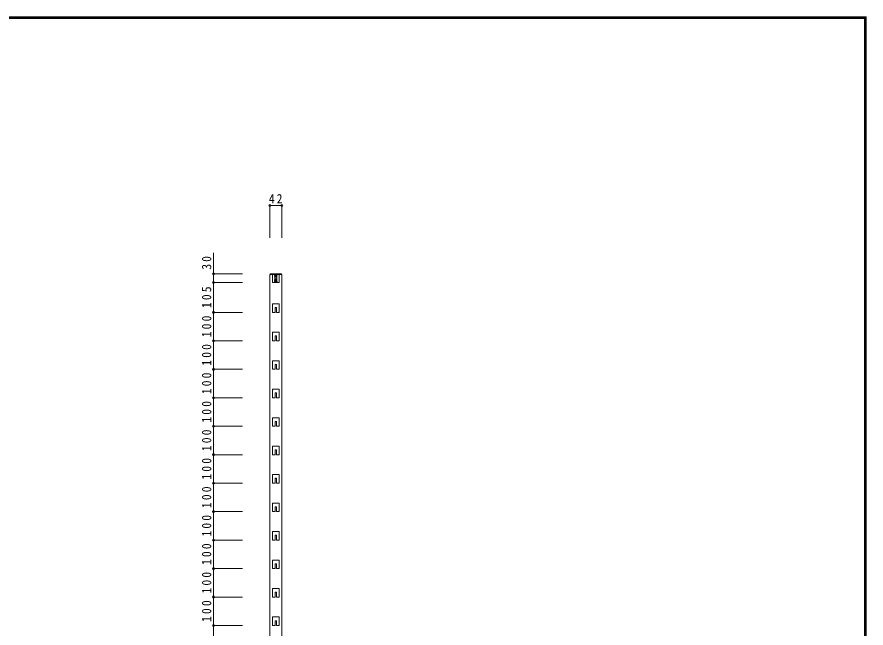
# Model space of a CAD drawing. Units: millimetres at full size, sheet at 1:15. Extents: x -3000 to 2850, y -2151 to 2088.
# Drawn here: x -134 to 2850, y -59 to 2088 of the extents above; entities that cross this region are included whole.
import ezdxf

# ---------------------------------------------------------------- set-up
doc = ezdxf.new("R2010")
doc.units = ezdxf.units.MM
doc.header["$LTSCALE"] = 15
doc.header["$PDMODE"] = 32
doc.header["$PDSIZE"] = 7.5
doc.linetypes.add('CHAIN1', pattern=[8, 5, -1, 1, -1])
doc.layers.add('0-B_寸法', color=7, linetype='Continuous', lineweight=9)
doc.layers.add('F-1_枠', color=6, linetype='Continuous', lineweight=9)
doc.styles.add('ＭＳ ゴシック', font='')
doc.styles.get('ＭＳ ゴシック').set_extended_font_data('MS Gothic')

msp = doc.modelspace()

# ---------------------------------------------------------------- linework, layer by layer
at = {"layer": '0-B_寸法', "color": 3}
for p, q in [((755.06, 1425.32), (797.06, 1425.32)), ((755.06, 1425.32), (755.06, 1311.74)), ((797.06, 1425.32), (797.06, 1311.74)), ((557.17, 1155.12), (557.17, 1259.64)), ((557.17, 1185.12), (658.46, 1185.12)), ((557.17, 1155.12), (658.46, 1155.12)), ((557.17, 1155.12), (557.17, 1050.12)), ((557.17, 1155.12), (658.46, 1155.12)), ((557.17, 1050.12), (658.46, 1050.12)), ((557.17, 1050.12), (557.17, 950.12)), ((557.17, 950.12), (658.46, 950.12)), ((557.17, 950.12), (557.17, 850.12)), ((557.17, 850.12), (658.46, 850.12)), ((557.17, 850.12), (557.17, 750.12)), ((557.17, 750.12), (658.46, 750.12)), ((557.17, 750.12), (557.17, 650.12)), ((557.17, 650.12), (658.46, 650.12)), ((557.17, 650.12), (557.17, 550.12)), ((557.17, 550.12), (658.46, 550.12)), ((557.17, 550.12), (557.17, 450.12)), ((557.17, 450.12), (658.46, 450.12)), ((557.17, 450.12), (557.17, 350.12)), ((557.17, 350.12), (658.46, 350.12)), ((557.17, 350.12), (557.17, 250.12)), ((557.17, 250.12), (658.46, 250.12)), ((557.17, 250.12), (557.17, 150.12)), ((557.17, 150.12), (658.46, 150.12)), ((557.17, 150.12), (557.17, 50.12)), ((557.17, 50.12), (658.46, 50.12)), ((557.17, 50.12), (557.17, -49.88)), ((557.17, -49.88), (658.46, -49.88)), ((557.17, -49.88), (557.17, -149.88))]:
    msp.add_line(p, q, dxfattribs=at)
at = {"layer": '0-B_寸法'}
for p, q in [((756.06, 1183.12), (755.06, 1182.12)), ((755.06, 1182.12), (755.06, -1511.88)), ((796.06, 1183.12), (756.06, 1183.12)), ((765.06, 1185.12), (764.06, 1184.12)), ((764.06, 1184.12), (764.06, 1156.12)), ((788.06, 1184.12), (787.06, 1185.12)), ((796.06, 1183.12), (797.06, 1182.12)), ((797.06, 1182.12), (797.06, -1511.88)), ((765.06, 1155.12), (764.06, 1156.12)), ((765.06, 1155.12), (771.56, 1155.12)), ((771.56, 1158.12), (780.56, 1158.12)), ((771.56, 1158.12), (771.56, 1155.12)), ((780.56, 1158.12), (780.56, 1155.12)), ((780.56, 1155.12), (787.06, 1155.12)), ((764.06, 1079.12), (765.06, 1080.12)), ((764.06, 1079.12), (764.06, 1051.12)), ((787.06, 1080.12), (765.06, 1080.12)), ((787.06, 1080.12), (788.06, 1079.12)), ((788.06, 1079.12), (788.06, 1051.12)), ((764.06, 1051.12), (765.06, 1050.12)), ((774.06, 1050.12), (765.06, 1050.12)), ((774.06, 1067.12), (774.06, 1050.12)), ((787.06, 1050.12), (778.06, 1050.12)), ((787.06, 1050.12), (788.06, 1051.12)), ((764.06, 979.12), (765.06, 980.12)), ((764.06, 979.12), (764.06, 951.12)), ((787.06, 980.12), (765.06, 980.12)), ((774.06, 967.12), (774.06, 950.12)), ((787.06, 980.12), (788.06, 979.12)), ((788.06, 979.12), (788.06, 951.12)), ((764.06, 951.12), (765.06, 950.12)), ((774.06, 950.12), (765.06, 950.12)), ((787.06, 950.12), (778.06, 950.12)), ((787.06, 950.12), (788.06, 951.12)), ((764.06, 879.12), (765.06, 880.12)), ((764.06, 879.12), (764.06, 851.12)), ((787.06, 880.12), (765.06, 880.12)), ((774.06, 867.12), (774.06, 850.12)), ((787.06, 880.12), (788.06, 879.12)), ((788.06, 879.12), (788.06, 851.12)), ((764.06, 851.12), (765.06, 850.12)), ((774.06, 850.12), (765.06, 850.12)), ((787.06, 850.12), (778.06, 850.12)), ((787.06, 850.12), (788.06, 851.12)), ((764.06, 779.12), (765.06, 780.12)), ((764.06, 779.12), (764.06, 751.12)), ((787.06, 780.12), (765.06, 780.12)), ((787.06, 780.12), (788.06, 779.12)), ((788.06, 779.12), (788.06, 751.12)), ((764.06, 751.12), (765.06, 750.12)), ((774.06, 750.12), (765.06, 750.12)), ((774.06, 767.12), (774.06, 750.12)), ((787.06, 750.12), (778.06, 750.12)), ((787.06, 750.12), (788.06, 751.12)), ((764.06, 679.12), (765.06, 680.12)), ((764.06, 679.12), (764.06, 651.12)), ((787.06, 680.12), (765.06, 680.12)), ((774.06, 667.12), (774.06, 650.12)), ((787.06, 680.12), (788.06, 679.12)), ((788.06, 679.12), (788.06, 651.12)), ((764.06, 651.12), (765.06, 650.12)), ((774.06, 650.12), (765.06, 650.12)), ((787.06, 650.12), (778.06, 650.12)), ((787.06, 650.12), (788.06, 651.12)), ((764.06, 579.12), (765.06, 580.12)), ((764.06, 579.12), (764.06, 551.12)), ((787.06, 580.12), (765.06, 580.12)), ((774.06, 567.12), (774.06, 550.12)), ((787.06, 580.12), (788.06, 579.12)), ((788.06, 579.12), (788.06, 551.12)), ((764.06, 551.12), (765.06, 550.12)), ((774.06, 550.12), (765.06, 550.12)), ((787.06, 550.12), (778.06, 550.12)), ((787.06, 550.12), (788.06, 551.12)), ((764.06, 479.12), (765.06, 480.12)), ((764.06, 479.12), (764.06, 451.12)), ((787.06, 480.12), (765.06, 480.12)), ((787.06, 480.12), (788.06, 479.12)), ((788.06, 479.12), (788.06, 451.12)), ((764.06, 451.12), (765.06, 450.12)), ((774.06, 450.12), (765.06, 450.12)), ((774.06, 467.12), (774.06, 450.12)), ((787.06, 450.12), (778.06, 450.12)), ((787.06, 450.12), (788.06, 451.12)), ((764.06, 379.12), (765.06, 380.12)), ((764.06, 379.12), (764.06, 351.12)), ((787.06, 380.12), (765.06, 380.12)), ((774.06, 367.12), (774.06, 350.12)), ((787.06, 380.12), (788.06, 379.12)), ((788.06, 379.12), (788.06, 351.12)), ((764.06, 351.12), (765.06, 350.12)), ((774.06, 350.12), (765.06, 350.12)), ((787.06, 350.12), (778.06, 350.12)), ((787.06, 350.12), (788.06, 351.12)), ((764.06, 279.12), (765.06, 280.12)), ((764.06, 279.12), (764.06, 251.12)), ((787.06, 280.12), (765.06, 280.12)), ((787.06, 280.12), (788.06, 279.12)), ((788.06, 279.12), (788.06, 251.12)), ((764.06, 251.12), (765.06, 250.12)), ((774.06, 250.12), (765.06, 250.12)), ((774.06, 267.12), (774.06, 250.12)), ((787.06, 250.12), (778.06, 250.12)), ((787.06, 250.12), (788.06, 251.12)), ((764.06, 179.12), (765.06, 180.12)), ((764.06, 179.12), (764.06, 151.12)), ((787.06, 180.12), (765.06, 180.12)), ((787.06, 180.12), (788.06, 179.12)), ((788.06, 179.12), (788.06, 151.12)), ((764.06, 151.12), (765.06, 150.12)), ((774.06, 150.12), (765.06, 150.12)), ((774.06, 167.12), (774.06, 150.12)), ((787.06, 150.12), (778.06, 150.12)), ((787.06, 150.12), (788.06, 151.12)), ((764.06, 79.12), (765.06, 80.12)), ((764.06, 79.12), (764.06, 51.12)), ((787.06, 80.12), (765.06, 80.12)), ((774.06, 67.12), (774.06, 50.12)), ((787.06, 80.12), (788.06, 79.12)), ((788.06, 79.12), (788.06, 51.12)), ((764.06, 51.12), (765.06, 50.12)), ((774.06, 50.12), (765.06, 50.12)), ((787.06, 50.12), (778.06, 50.12)), ((787.06, 50.12), (788.06, 51.12)), ((764.06, -20.88), (765.06, -19.88)), ((764.06, -20.88), (764.06, -48.88)), ((787.06, -19.88), (765.06, -19.88)), ((787.06, -19.88), (788.06, -20.88)), ((788.06, -20.88), (788.06, -48.88)), ((764.06, -48.88), (765.06, -49.88)), ((774.06, -49.88), (765.06, -49.88)), ((774.06, -32.88), (774.06, -49.88)), ((787.06, -49.88), (778.06, -49.88)), ((787.06, -49.88), (788.06, -48.88))]:
    msp.add_line(p, q, dxfattribs=at)
at = {"layer": '0-B_寸法', "color": 5, "linetype": 'CHAIN1'}
for p, q in [((780.74, 1178.12), (770.09, 1178.12)), ((776.06, 1172.31), (776.06, 1183.9)), ((776.06, 1157.31), (776.06, 1168.9)), ((780.74, 1163.12), (770.09, 1163.12))]:
    msp.add_line(p, q, dxfattribs=at)
at = {"layer": '0-B_寸法', "color": 5}
for p, q in [((772.06, 1185.12), (780.06, 1185.12)), ((772.06, 1183.12), (772.06, 1155.12)), ((780.06, 1183.12), (780.06, 1155.12)), ((796.06, 1185.12), (796.06, 1183.12)), ((772.06, 1155.12), (780.06, 1155.12))]:
    msp.add_line(p, q, dxfattribs=at)
at = {"layer": '0-B_寸法', "color": 6}
for p, q in [((778.06, 1050.12), (787.06, 1050.12)), ((778.06, 950.12), (787.06, 950.12)), ((778.06, 850.12), (787.06, 850.12)), ((778.06, 750.12), (787.06, 750.12)), ((778.06, 650.12), (787.06, 650.12)), ((778.06, 550.12), (787.06, 550.12)), ((778.06, 450.12), (787.06, 450.12)), ((778.06, 350.12), (787.06, 350.12)), ((778.06, 250.12), (787.06, 250.12)), ((778.06, 150.12), (787.06, 150.12)), ((778.06, 50.12), (787.06, 50.12)), ((778.06, -49.88), (787.06, -49.88))]:
    msp.add_line(p, q, dxfattribs=at)
at = {"layer": '0-B_寸法', "color": 5}
msp.add_lwpolyline([(796.06, 1185.12), (756.06, 1185.12), (756.06, 1183.12)], dxfattribs=at)
at = {"layer": '0-B_寸法'}
for points in [[(788.06, 1184.12), (788.06, 1156.12), (787.06, 1155.12)], [(774.06, 1067.12), (778.06, 1067.12), (778.06, 1050.12)], [(774.06, 967.12), (778.06, 967.12), (778.06, 950.12)], [(774.06, 867.12), (778.06, 867.12), (778.06, 850.12)], [(774.06, 767.12), (778.06, 767.12), (778.06, 750.12)], [(774.06, 667.12), (778.06, 667.12), (778.06, 650.12)], [(774.06, 567.12), (778.06, 567.12), (778.06, 550.12)], [(774.06, 467.12), (778.06, 467.12), (778.06, 450.12)], [(774.06, 367.12), (778.06, 367.12), (778.06, 350.12)], [(774.06, 267.12), (778.06, 267.12), (778.06, 250.12)], [(774.06, 167.12), (778.06, 167.12), (778.06, 150.12)], [(774.06, 67.12), (778.06, 67.12), (778.06, 50.12)], [(774.06, -32.88), (778.06, -32.88), (778.06, -49.88)]]:
    msp.add_lwpolyline(points, dxfattribs=at)
at = {"layer": '0-B_寸法', "color": 5}
for centre in [(776.06, 1178.12), (776.06, 1163.12)]:
    msp.add_circle(centre, 2, dxfattribs=at)
at = {"layer": '0-B_寸法', "color": 3}
for p in [(755.06, 1425.32), (797.06, 1425.32), (557.17, 1185.12), (557.17, 1155.12), (557.17, 1050.12), (557.17, 950.12), (557.17, 850.12), (557.17, 750.12), (557.17, 650.12), (557.17, 550.12), (557.17, 450.12), (557.17, 350.12), (557.17, 250.12), (557.17, 150.12), (557.17, 50.12), (557.17, -49.88)]:
    msp.add_point(p, dxfattribs=at)
at = {"layer": 'F-1_枠'}
for p, q in [((-3000, 2087.5), (2850, 2087.5)), ((-3000, 2085), (2850, 2085)), ((-3000, 2082.5), (2850, 2082.5)), ((2845, 2087.5), (2845, -2102.5)), ((2847.5, 2087.5), (2847.5, -2102.5)), ((2850, 2087.5), (2850, -2102.5))]:
    msp.add_line(p, q, dxfattribs=at)

# ---------------------------------------------------------------- texts
at = {"layer": '0-B_寸法', "insert": (751.68, 1432.82), "char_height": 32.99, "attachment_point": 7, "style": 'ＭＳ ゴシック'}
msp.add_mtext('\\T1.36;\\W0.9;42', dxfattribs=at)
at = {"layer": '0-B_寸法', "char_height": 32.99, "attachment_point": 7, "rotation": 90, "style": 'ＭＳ ゴシック'}
for s, insert in [('\\T1.36;\\W0.9;30', (549.67, 1200.02)), ('\\T1.38;\\W0.9;105', (549.67, 1065.12)), ('\\T1.38;\\W0.9;100', (549.67, 962.62)), ('\\T1.38;\\W0.9;100', (549.67, 862.62)), ('\\T1.38;\\W0.9;100', (549.67, 762.62)), ('\\T1.38;\\W0.9;100', (549.67, 662.62)), ('\\T1.38;\\W0.9;100', (549.67, 562.62)), ('\\T1.38;\\W0.9;100', (549.67, 462.62)), ('\\T1.38;\\W0.9;100', (549.67, 362.62)), ('\\T1.38;\\W0.9;100', (549.67, 262.62)), ('\\T1.38;\\W0.9;100', (549.67, 162.62)), ('\\T1.38;\\W0.9;100', (549.67, 62.62)), ('\\T1.38;\\W0.9;100', (549.67, -37.38))]:
    msp.add_mtext(s, dxfattribs=dict(at, insert=insert))

doc.saveas('drawing.dxf')
